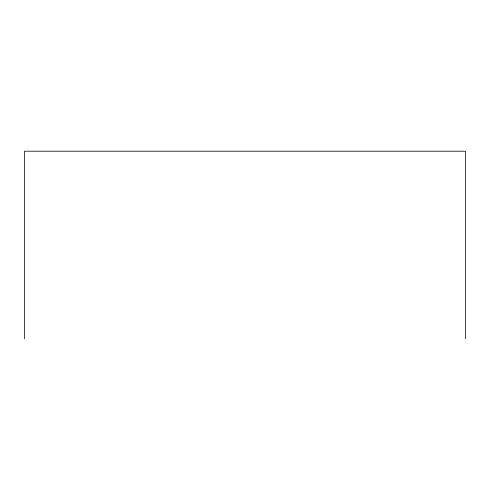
<?xml version="1.0" encoding="UTF-8"?>
<svg xmlns="http://www.w3.org/2000/svg" width="490" height="490" viewBox="0 0 490 490"><rect width="100%" height="100%" fill="white"/><g stroke="black" fill="none" stroke-linecap="round" stroke-linejoin="round"><path stroke-width="0.73" d="M465.5 338.792L465.5 151.208L24.5 151.208L24.5 338.792"/></g></svg>
